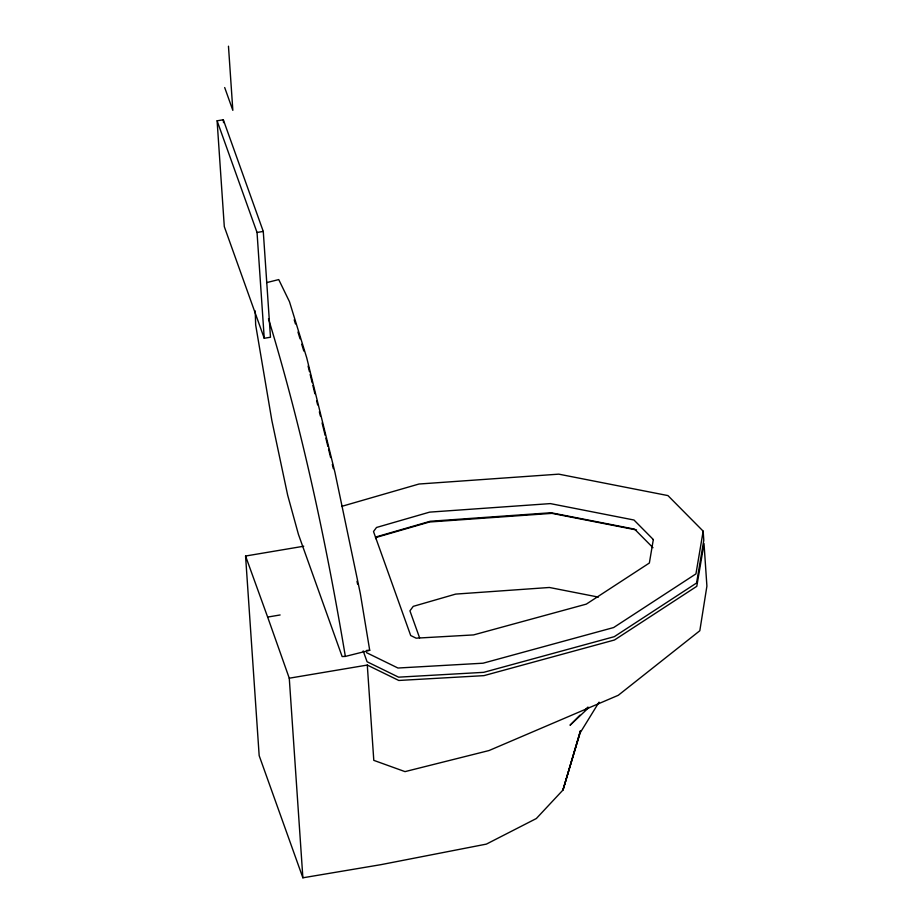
<?xml version="1.0" encoding="UTF-8"?>
<svg xmlns="http://www.w3.org/2000/svg" width="924" height="924" viewBox="0 0 924 924"><rect width="100%" height="100%" fill="white"/><g stroke="black" fill="none" stroke-linecap="round" stroke-linejoin="round"><path stroke-width="1.39" d="M341.649 506.387L418.976 484.026L558.766 474.151L667.936 495.587L703.164 531.161L695.945 573.885L613.64 627.546L483.079 663.201L397.955 668.029L366.447 652.621M580.491 730.838L562.97 790.032L536.347 818.525L486.394 844.109L380.896 864.668L302.876 877.8L259.17 755.624L245.565 556.029L303.73 546.234M580.388 730.803L562.97 790.032L580.122 732.894L599.041 702.159M375.629 538.646L377.131 536.613L430.249 521.252L550.981 512.739L634.603 529.152L652.979 547.713M579.937 715.164L570.039 725.248L588.946 707.426M584.88 710.129L587.86 707.114M375.444 537.641L429.498 522.002L551.963 513.363L636.509 529.96M266.562 282.628L278.736 279.579L289.478 301.698L306.745 357.865L334.915 472.222L360.325 593.554L369.716 650.311L345.357 656.421L342.134 656.548L298.429 534.372L287.664 495.172L271.852 420.489L255.671 324.936L255.209 310.914M217.094 120.813L223.319 119.762L263.271 231.416L270.478 337.237L264.241 338.288L224.301 226.634L217.094 120.813L257.034 232.467L264.241 338.288M257.034 232.467L263.271 231.416M245.565 556.029L267.648 617.07L280.122 614.968M267.648 617.07L289.27 678.204L367.29 665.061L398.798 680.468L483.922 675.64L614.495 639.986L696.788 586.313L704.019 543.601L706.906 586.116L699.814 630.745L618.26 695.298L489.027 750.542L405.012 771.621L373.793 760.36L367.29 665.061M366.505 650.438L369.716 650.311M598.394 597.1L549.41 587.479L455.682 594.097L413.247 606.363L409.933 610.833L419.577 637.791M224.694 87.549L232.836 110.337L228.471 46.2M363.178 650.9L367.071 661.757L398.579 677.165L483.691 672.337L614.264 636.682L696.569 583.009L703.788 540.297L703.164 531.161M294.213 319.82L295.461 323.897M297.967 332.039L300.046 338.819M301.721 344.248L303.811 351.039M268.48 318.768C302.113 429.233 326.288 542.584 345.357 656.421M308.096 366.077L309.459 371.621M310.141 374.393L312.185 382.709M312.866 385.481L314.922 393.797M316.62 400.727L317.648 404.885M319.358 411.815L320.374 415.973M322.083 422.903L325.156 435.366M325.837 438.138L327.893 446.454M328.574 449.226L330.619 457.542M332.328 464.472L333.345 468.63M356.999 581.312L357.588 584.118M289.27 678.204L302.876 877.8M223.319 119.762L223.516 122.626M653.326 539.547L649.364 563.016L586.313 604.123L473.55 634.915L416.112 638.172L410.695 635.527L373.504 531.543L376.507 527.477L429.625 512.127L550.357 503.603L633.98 520.016L653.326 539.547"/></g></svg>
